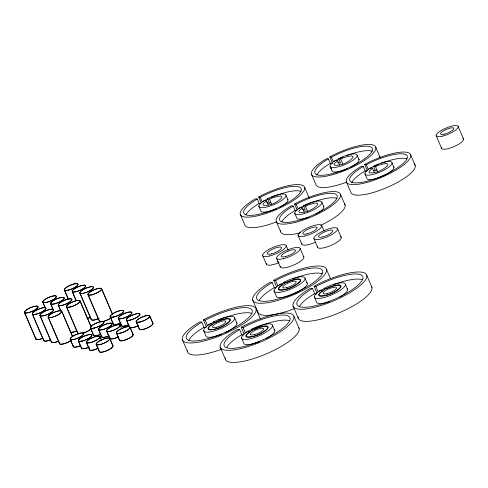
<?xml version="1.0" encoding="UTF-8"?>
<svg xmlns="http://www.w3.org/2000/svg" width="488" height="488" viewBox="0 0 488 488"><rect width="100%" height="100%" fill="white"/><g stroke="black" fill="none" stroke-linecap="round" stroke-linejoin="round"><path stroke-width="0.73" d="M268.357 205.241L266.576 200.843L263.483 203.398L262.971 204.576L263.489 205.356C270.139 205.924 277.416 202.618 281.832 197.683L281.832 196.694L280.814 196.152L278.892 196.121L273.243 197.542L269.553 199.153L267.54 198.762L269.455 203.228L270.7 202.636M339.502 165.121L337.72 160.729L334.634 163.279L334.121 164.462L334.634 165.243C341.283 165.81 348.56 162.504 352.983 157.569L352.983 156.581L351.964 156.038L350.042 156.001L344.394 157.429L340.697 159.039L338.684 158.649L340.6 163.114L337.696 162.547M304.256 212.243L302.475 207.851L299.382 210.401L298.869 211.585L299.388 212.365C306.037 212.933 313.314 209.626 317.737 204.692L317.731 203.697L316.718 203.161L314.797 203.124L309.148 204.551L305.451 206.162L303.438 205.771L305.354 210.236L302.444 209.669M374.375 172.709L372.594 168.317L369.501 170.867L368.989 172.05L369.507 172.831C376.156 173.399 383.428 170.092 387.85 165.157L387.85 164.169L386.832 163.626L384.91 163.596L379.261 165.017L375.565 166.628L373.552 166.237L375.467 170.702L376.712 170.111M261.208 202.965L258.658 197.03L260.135 196.2A34.892 9.498 -23.2 0 1 304.695 188.874A34.892 9.498 -23.2 0 1 256.548 216.025A34.892 9.498 -23.2 0 1 254.199 199.543L255.675 198.714L257.286 199.031L259.195 203.496L260.653 203.777M332.639 163.511L329.809 156.916L331.279 156.081A34.892 9.498 -23.2 0 1 375.845 148.761A34.892 9.498 -23.2 0 1 327.692 175.906A34.892 9.498 -23.2 0 1 325.35 159.43L326.82 158.6L328.43 158.911L330.345 163.382L331.797 163.663M257.286 199.031L256.121 199.684A31.22 8.503 -23.2 0 0 258.225 214.427A31.22 8.503 -23.2 0 0 301.303 190.137A31.22 8.503 -23.2 0 0 261.434 196.688L260.269 197.341L258.658 197.03M328.43 158.911L327.271 159.57A31.22 8.503 -23.2 0 0 329.37 174.314A31.22 8.503 -23.2 0 0 372.448 150.023A31.22 8.503 -23.2 0 0 332.578 156.575L331.419 157.227L329.809 156.916M259.195 203.496L258.036 204.149A31.22 8.503 -23.2 0 0 245.976 214.763M330.345 163.382L329.186 164.035A31.22 8.503 -23.2 0 0 316.889 175.216M297.107 209.974L294.563 204.039L296.033 203.203A34.892 9.498 -23.2 0 1 340.594 195.883A34.892 9.498 -23.2 0 1 292.446 223.028A34.892 9.498 -23.2 0 1 290.098 206.552L291.574 205.722L293.184 206.034L295.1 210.499L296.551 210.786M367.22 170.44L364.676 164.505L366.152 163.669A34.892 9.498 -23.2 0 1 410.713 156.349A34.892 9.498 -23.2 0 1 362.566 183.494A34.892 9.498 -23.2 0 1 360.217 167.018L361.687 166.188L363.298 166.499L365.213 170.971L366.665 171.251M293.184 206.034L292.019 206.692A31.22 8.503 -23.2 0 0 294.124 221.436A31.22 8.503 -23.2 0 0 337.202 197.146A31.22 8.503 -23.2 0 0 297.332 203.697L296.173 204.35L294.563 204.039M363.298 166.499L362.139 167.158A31.22 8.503 -23.2 0 0 364.237 181.902A31.22 8.503 -23.2 0 0 407.321 157.612A31.22 8.503 -23.2 0 0 367.452 164.163L366.287 164.816L364.676 164.505M295.1 210.499L293.935 211.158A31.22 8.503 -23.2 0 0 281.881 221.772M365.213 170.971L364.054 171.624A31.22 8.503 -23.2 0 0 351.756 182.805M206.57 327.314L203.404 319.927L205.088 318.975A39.967 10.882 -23.2 0 1 256.127 310.588A39.967 10.882 -23.2 0 1 200.983 341.679A39.967 10.882 -23.2 0 1 198.293 322.806L199.982 321.854L201.825 322.214L204.014 327.332L205.405 327.6M276.629 286.981L273.75 280.258L275.439 279.307A39.967 10.882 -23.2 0 1 326.478 270.919A39.967 10.882 -23.2 0 1 271.328 302.017A39.967 10.882 -23.2 0 1 268.644 283.144L270.328 282.192L272.176 282.552L274.366 287.664L275.757 287.938M201.825 322.214L200.495 322.965A35.758 9.736 -23.2 0 0 202.898 339.849A35.758 9.736 -23.2 0 0 252.241 312.033A35.758 9.736 -23.2 0 0 206.576 319.536L205.247 320.287L203.404 319.927M272.176 282.552L270.846 283.302A35.758 9.736 -23.2 0 0 273.25 300.187A35.758 9.736 -23.2 0 0 322.592 272.365A35.758 9.736 -23.2 0 0 276.928 279.868L275.598 280.618L273.75 280.258M204.014 327.332L202.685 328.082A35.758 9.736 -23.2 0 0 188.813 340.374M274.366 287.664L273.036 288.414A35.758 9.736 -23.2 0 0 259.165 300.706M244.122 334.03L241.237 327.308L242.926 326.356A39.967 10.882 -23.2 0 1 293.965 317.975A39.967 10.882 -23.2 0 1 238.815 349.066A39.967 10.882 -23.2 0 1 236.131 330.193L237.815 329.241L239.663 329.601L241.853 334.719L243.244 334.988M316.95 292.965L314.071 286.249L315.76 285.297A39.967 10.882 -23.2 0 1 366.799 276.909A39.967 10.882 -23.2 0 1 311.649 308.001A39.967 10.882 -23.2 0 1 308.959 289.128L310.649 288.176L312.491 288.536L314.687 293.654L316.767 294.057M239.663 329.601L238.333 330.352A35.758 9.736 -23.2 0 0 240.736 347.236A35.758 9.736 -23.2 0 0 290.079 319.414A35.758 9.736 -23.2 0 0 244.415 326.923L243.085 327.668L241.237 327.308M312.491 288.536L311.161 289.286A35.758 9.736 -23.2 0 0 313.57 306.171A35.758 9.736 -23.2 0 0 362.913 278.355A35.758 9.736 -23.2 0 0 317.243 285.858L315.919 286.608L314.071 286.249M241.853 334.719L240.523 335.463A35.758 9.736 -23.2 0 0 226.652 347.755M314.687 293.654L313.357 294.404A35.758 9.736 -23.2 0 0 299.486 306.696M283.918 282.247L286.224 282.692L290.458 280.85L296.93 279.215L299.132 279.252L300.291 279.874L300.297 281.015C295.234 286.663 286.895 290.445 279.282 289.799L278.691 288.908L279.276 287.554L282.814 284.626L280.496 284.175L277.776 286.029A16.83 4.581 -23.2 0 0 283.077 291.684A16.83 4.581 -23.2 0 0 304.969 279.343A16.83 4.581 -23.2 0 0 287.481 280.551L283.918 282.247L284.467 283.522M213.573 321.909L215.873 322.361L220.106 320.512L226.578 318.884L228.78 318.92L229.946 319.542L229.946 320.677C224.883 326.332 216.55 330.114 208.931 329.461L208.339 328.57L208.925 327.216L212.469 324.294L210.145 323.837L207.424 325.691A16.83 4.581 -23.2 0 0 212.731 331.352A16.83 4.581 -23.2 0 0 234.618 319.012A16.83 4.581 -23.2 0 0 217.136 320.22L213.573 321.909L214.116 323.19M324.239 288.231L326.545 288.683L330.779 286.834L337.245 285.206L339.447 285.242L340.612 285.864L340.612 286.999C335.549 292.647 327.216 296.436 319.603 295.783L319.012 294.892L319.597 293.538L323.135 290.616L320.817 290.159L318.091 292.013A16.83 4.581 -23.2 0 0 323.398 297.674A16.83 4.581 -23.2 0 0 345.29 285.334A16.83 4.581 -23.2 0 0 327.802 286.541L324.239 288.231L324.788 289.512M251.405 329.296L253.711 329.748L257.945 327.899L264.417 326.271L266.619 326.307L267.784 326.923L267.784 328.064C262.721 333.713 254.388 337.501 246.769 336.848L246.178 335.957L246.763 334.603L250.307 331.675L247.983 331.224L245.263 333.078A16.83 4.581 -23.2 0 0 250.57 338.739A16.83 4.581 -23.2 0 0 272.457 326.393A16.83 4.581 -23.2 0 0 254.974 327.607L251.405 329.296L251.954 330.577M338.684 158.649L341.795 157.173A14.689 4.002 -23.2 0 1 357.064 156.117A14.689 4.002 -23.2 0 1 337.952 166.89A14.689 4.002 -23.2 0 1 333.322 161.949L335.695 160.332L337.72 160.729M267.54 198.762L270.651 197.286A14.689 4.002 -23.2 0 1 285.913 196.231A14.689 4.002 -23.2 0 1 266.802 207.004A14.689 4.002 -23.2 0 1 262.172 202.062L264.551 200.446L266.576 200.843M373.552 166.237L376.663 164.761A14.689 4.002 -23.2 0 1 391.931 163.706A14.689 4.002 -23.2 0 1 372.82 174.478A14.689 4.002 -23.2 0 1 368.19 169.537L370.569 167.921L372.594 168.317M303.438 205.771L306.549 204.295A14.689 4.002 -23.2 0 1 321.818 203.24A14.689 4.002 -23.2 0 1 302.706 214.012A14.689 4.002 -23.2 0 1 298.07 209.071L300.449 207.455L302.475 207.851M373.29 170.275L375.467 170.702M266.546 202.66L269.455 203.228M458.165 126.496L463.551 139.062M436.199 135.762L441.585 148.321M410.676 154.934L415.203 165.487M392.077 162.949L393.993 167.421M375.809 147.346L380.329 157.899A34.892 9.498 -23.2 0 0 379.67 156.739M366.287 164.816L368.202 169.281L369.361 168.628A31.22 8.503 -23.2 0 1 378.493 164.377M357.21 155.361L359.125 159.832M364.89 173.71L366.805 178.181A14.689 4.002 -23.2 0 0 382.22 176.369A14.689 4.002 -23.2 0 0 393.554 166.56M346.291 181.731L350.817 192.29A34.892 9.498 -23.2 0 0 388.869 186.691A34.892 9.498 -23.2 0 0 413.976 163.858M331.419 157.227L333.335 161.693L334.493 161.04A31.22 8.503 -23.2 0 1 342.948 157.069M330.779 167.835L331.346 169.153M330.022 166.121L331.938 170.586A14.689 4.002 -23.2 0 0 347.346 168.781M340.557 194.462L345.083 205.021M366.756 275.281L371.941 287.377M337.501 228.774A12.779 3.477 -23.2 0 1 320.653 239.077A12.779 3.477 -23.2 0 1 318.987 233.234A12.779 3.477 -23.2 0 1 337.501 228.774L341.179 237.351M311.423 174.143L315.95 184.702A34.892 9.498 -23.2 0 0 346.596 182.158M321.964 202.483L323.873 206.955M321.702 225.651L323.971 230.952M304.658 187.459L309.185 198.012M345.455 284.474L347.651 289.585M313.943 238.662L317.633 247.282M326.441 269.297L330.467 278.703M296.173 204.35L298.089 208.815L299.248 208.162A31.22 8.503 -23.2 0 1 336.982 198.372M294.776 213.244L296.686 217.709A14.689 4.002 -23.2 0 0 308.825 217.203M286.06 195.481L287.975 199.946M298.156 235.576L301.846 244.195M300.144 248.392L303.841 257.005M315.919 286.608L318.109 291.72L319.439 290.97A35.758 9.736 -23.2 0 1 324.721 288.371M314.315 296.796L316.505 301.907A16.83 4.581 -23.2 0 0 329.79 301.541M305.14 278.483L307.33 283.601M276.178 221.265L280.704 231.824M286.2 245.665L288.188 250.307M260.269 197.341L262.184 201.812L263.349 201.154A31.22 8.503 -23.2 0 1 268.485 198.64M258.872 206.235L260.787 210.706A14.689 4.002 -23.2 0 0 276.202 208.894M276.598 258.317L280.295 266.936M293.014 305.982L298.199 318.072M293.928 316.346L299.107 328.442M275.598 280.618L277.788 285.736L279.118 284.986A35.758 9.736 -23.2 0 1 285.077 282.07M262.654 255.596L266.35 264.215M273.994 290.805L276.19 295.923A16.83 4.581 -23.2 0 0 293.843 293.855A16.83 4.581 -23.2 0 0 306.83 282.613M240.279 214.256L244.799 224.816A34.892 9.498 -23.2 0 0 276.123 222.016M272.627 325.533L274.817 330.65M252.692 299.992L257.877 312.088M256.09 308.959L260.409 319.036M243.085 327.668L245.275 332.785L246.605 332.035A35.758 9.736 -23.2 0 1 289.829 320.823M234.789 318.152L236.979 323.263M241.481 337.861L243.677 342.972A16.83 4.581 -23.2 0 0 259.457 341.679M220.179 347.047L225.364 359.137M205.247 320.287L207.437 325.398L208.766 324.648A35.758 9.736 -23.2 0 1 214.049 322.05M203.649 330.474L205.838 335.585A16.83 4.581 -23.2 0 0 221.619 334.298M182.347 339.66L187.526 351.75M149.779 315.919L152.951 323.312M149.7 315.992L152.866 323.385M136.256 321.769L139.422 329.162M136.14 321.848L139.312 329.241M129.997 327.076L133.169 334.469M129.912 327.143L133.084 334.536M126.471 319.86L129.643 327.253M126.362 319.939L129.527 327.332M118.413 318.286L121.579 325.679M118.297 318.365L121.469 325.758M120.219 325.167L121.658 328.528M101.626 288.713L112.435 313.943M101.541 288.786L112.35 314.01M110.221 316.688L113.387 324.081M110.105 316.767L113.277 324.16M116.473 332.926L119.639 340.319M116.358 332.999L119.529 340.398M106.689 331.016L112.978 345.852M106.573 331.09L112.893 345.919M88.096 294.563L99.509 321.195M87.98 294.642L99.399 321.275M98.625 329.443L101.797 336.836M98.515 329.522L101.681 336.915M100.028 336.549L101.754 340.581M99.942 336.616L101.669 340.648M79.941 292.971L91.354 319.603M79.831 293.05L91.244 319.683M80.056 300.876L91.171 326.801M79.971 300.944L91.085 326.875M90.433 327.845L93.604 335.238M90.323 327.918L93.489 335.311M96.282 344.308L99.448 351.702M96.166 344.388L99.338 351.781M72.291 291.482L76.195 300.59M72.181 291.556L76.085 300.669M64.453 289.951L68.357 299.059M64.337 290.024L68.241 299.138M86.498 342.399L89.67 349.792M86.388 342.478L89.554 349.872M66.533 306.726L77.946 333.353M66.417 306.799L77.83 333.432M78.44 340.825L81.606 348.219M78.324 340.905L81.496 348.298M61.744 311.198L72.559 336.427M61.659 311.271L72.474 336.494M58.377 305.134L61.079 311.442M58.261 305.207L60.665 310.813M70.242 339.227L73.413 346.62M70.132 339.3L73.298 346.7M50.728 303.64L53.729 310.649M50.612 303.719L53.619 310.722M42.883 302.109L45.585 308.416M42.773 302.188L45.475 308.495M48.214 317.048L59.627 343.68M48.105 317.127L59.518 343.759M40.059 315.455L51.478 342.088M39.949 315.535L51.362 342.167M32.415 313.967L43.828 340.594M32.3 314.04L43.713 340.673M24.571 312.436L35.984 339.062M24.455 312.509L35.874 339.142M375.565 166.628L377.889 172.343M340.697 159.039L342.741 164.072M305.451 206.162L307.769 211.877M269.553 199.153L271.59 204.185M381.177 163.309A31.22 8.503 -23.2 0 1 407.096 158.838M344.418 203.862A34.892 9.498 -23.2 0 1 320.732 225.316M300.334 232.794A34.892 9.498 -23.2 0 1 280.667 230.403M323.44 206.089A14.689 4.002 -23.2 0 1 315.876 214.079M271.133 197.469A31.22 8.503 -23.2 0 1 301.084 191.363M287.536 199.086A14.689 4.002 -23.2 0 1 279.972 207.077M346.309 155.721A31.22 8.503 -23.2 0 1 372.228 151.249M358.686 158.966A14.689 4.002 -23.2 0 1 350.518 167.274M50.856 339.77A7.436 2.025 -23.2 0 1 43.737 340.02M50.758 339.776A7.314 1.995 -23.2 0 1 43.865 339.983M58.505 341.264A7.436 2.025 -23.2 0 1 51.539 341.234M59.011 341.014A7.314 1.995 -23.2 0 1 51.508 341.478M70.852 340.679A7.436 2.025 -23.2 0 1 62.684 344.077A7.436 2.025 -23.2 0 1 59.695 342.826M71.224 340.38A7.314 1.995 -23.2 0 1 63.031 343.967A7.314 1.995 -23.2 0 1 59.804 342.808M43.011 338.239A7.436 2.025 -23.2 0 1 35.898 338.489M42.913 338.245A7.314 1.995 -23.2 0 1 36.02 338.452M82.862 333.28A7.436 2.025 -23.2 0 0 91.079 328.735A7.314 1.995 -23.2 0 1 82.948 333.219M78.733 333.902A7.436 2.025 -23.2 0 1 77.854 332.779M78.714 333.822A7.314 1.995 -23.2 0 1 77.976 332.743M76.817 330.937A7.436 2.025 -23.2 0 1 70.577 332.31M76.72 330.943A7.314 1.995 -23.2 0 1 70.559 332.23M90.731 317.285A7.436 2.025 -23.2 0 1 87.309 318.389M90.634 317.291A7.314 1.995 -23.2 0 1 86.821 318.45M99.076 318.481A7.436 2.025 -23.2 0 1 91.268 319.03M98.893 318.53A7.314 1.995 -23.2 0 1 91.39 318.993M111.197 317.871A7.436 2.025 -23.2 0 1 103.157 321.464A7.436 2.025 -23.2 0 1 99.424 320.622M111.099 317.895A7.314 1.995 -23.2 0 1 103.206 321.415A7.314 1.995 -23.2 0 1 99.546 320.585M89.334 347.096A7.436 2.025 -23.2 0 1 81.667 347.365M89.145 347.145A7.314 1.995 -23.2 0 1 81.777 347.346M98.07 348.365A7.436 2.025 -23.2 0 1 89.578 349.219M98.411 348.164A7.314 1.995 -23.2 0 1 89.701 349.182M112.374 345.443A7.436 2.025 -23.2 0 1 107.128 350.604A7.436 2.025 -23.2 0 1 99.363 351.128M112.411 345.535A7.314 1.995 -23.2 0 1 106.988 350.628A7.314 1.995 -23.2 0 1 99.485 351.092M80.441 345.791A7.436 2.025 -23.2 0 1 73.475 345.766M80.947 345.547A7.314 1.995 -23.2 0 1 73.45 346.01M100.632 334.408A7.436 2.025 -23.2 0 1 93.513 334.664M100.534 334.414A7.314 1.995 -23.2 0 1 93.635 334.628M132.565 334.06A7.436 2.025 -23.2 0 1 126.965 339.367A7.436 2.025 -23.2 0 1 119.7 339.465M132.596 334.152A7.314 1.995 -23.2 0 1 126.843 339.386A7.314 1.995 -23.2 0 1 119.81 339.447M118.261 336.982A7.436 2.025 -23.2 0 1 109.922 337.556M118.602 336.781A7.314 1.995 -23.2 0 1 111.904 338.904A7.314 1.995 -23.2 0 1 110.032 337.537M108.824 336.012A7.436 2.025 -23.2 0 1 101.711 336.262M109.33 335.762A7.314 1.995 -23.2 0 1 101.76 336.458M128.606 324.855A7.436 2.025 -23.2 0 1 121.64 324.825M128.509 324.862A7.314 1.995 -23.2 0 1 121.75 324.807M138.043 325.825A7.436 2.025 -23.2 0 1 130.131 327.741M129.472 327.161A7.436 2.025 -23.2 0 1 129.479 326.936M138.391 325.624A7.314 1.995 -23.2 0 1 129.607 326.875M152.604 323.001A7.436 2.025 -23.2 0 1 146.772 328.204A7.436 2.025 -23.2 0 1 139.336 328.589M152.604 323.099A7.314 1.995 -23.2 0 1 146.638 328.229A7.314 1.995 -23.2 0 1 139.458 328.552M121.109 322.958A7.436 2.025 -23.2 0 1 113.448 323.227M120.926 323.007A7.314 1.995 -23.2 0 1 113.423 323.471M371.435 286.352A39.967 10.882 -23.2 0 1 337.94 313.326A39.967 10.882 -23.2 0 1 298.101 316.883M333.658 284.62A35.758 9.736 -23.2 0 1 362.657 279.758M347.145 288.597A16.83 4.581 -23.2 0 1 339.831 297.009M298.607 327.418A39.967 10.882 -23.2 0 1 265.112 354.386A39.967 10.882 -23.2 0 1 225.267 357.948M274.317 329.662A16.83 4.581 -23.2 0 1 266.332 338.446M221.302 349.335A39.967 10.882 -23.2 0 1 187.429 350.561M218.838 319.945A35.758 9.736 -23.2 0 1 251.991 313.436M236.479 322.281A16.83 4.581 -23.2 0 1 225.34 332.682M293.752 308.886A39.967 10.882 -23.2 0 1 257.78 310.893M292.654 278.892A35.758 9.736 -23.2 0 1 322.342 273.768M340.41 236.631A12.779 3.477 -23.2 0 1 331.023 245.409A12.779 3.477 -23.2 0 1 317.645 246.538M315.705 242.121A12.779 3.477 -23.2 0 1 301.858 243.457M279.081 262.623A12.779 3.477 -23.2 0 1 266.356 263.471M278.203 261.495A7.747 2.111 -23.2 0 1 277.519 261.757M303.451 256.493A12.779 3.477 -23.2 0 1 293.093 265.32A12.779 3.477 -23.2 0 1 280.301 266.198M462.831 138.385A11.919 3.245 -23.2 0 1 454.072 146.577A11.919 3.245 -23.2 0 1 441.591 147.632M35.959 314.26A7.436 2.025 -23.2 0 0 45.994 308.288A7.436 2.025 -23.2 0 0 35.404 310.691A7.436 2.025 -23.2 0 0 35.959 314.26M35.929 314.223A7.314 1.995 -23.2 0 0 45.902 308.361A7.314 1.995 -23.2 0 0 35.569 310.642A7.314 1.995 -23.2 0 0 35.929 314.223M43.609 315.754A7.436 2.025 -23.2 0 0 53.643 309.776A7.436 2.025 -23.2 0 0 43.054 312.186A7.436 2.025 -23.2 0 0 43.609 315.754A7.314 1.995 -23.2 0 0 53.552 309.849A7.314 1.995 -23.2 0 0 43.218 312.131A7.314 1.995 -23.2 0 0 43.578 315.718M51.765 317.346A7.436 2.025 -23.2 0 0 61.799 311.368A7.436 2.025 -23.2 0 0 51.209 313.778A7.436 2.025 -23.2 0 0 51.765 317.346M51.734 317.31A7.314 1.995 -23.2 0 0 61.708 311.442A7.314 1.995 -23.2 0 0 51.374 313.723A7.314 1.995 -23.2 0 0 51.734 317.31M28.115 312.729A7.436 2.025 -23.2 0 0 38.155 306.757A7.436 2.025 -23.2 0 0 27.566 309.16A7.436 2.025 -23.2 0 0 28.115 312.729M28.09 312.692A7.314 1.995 -23.2 0 0 38.058 306.83A7.314 1.995 -23.2 0 0 27.731 309.111A7.314 1.995 -23.2 0 0 28.09 312.692M46.433 302.401A7.436 2.025 -23.2 0 0 56.468 296.429A7.436 2.025 -23.2 0 0 45.878 298.833A7.436 2.025 -23.2 0 0 46.433 302.401M46.403 302.371A7.314 1.995 -23.2 0 0 56.37 296.503A7.314 1.995 -23.2 0 0 46.043 298.784A7.314 1.995 -23.2 0 0 46.403 302.371M70.077 307.019A7.436 2.025 -23.2 0 0 80.111 301.047A7.436 2.025 -23.2 0 0 69.522 303.451A7.436 2.025 -23.2 0 0 70.077 307.019A7.314 1.995 -23.2 0 0 80.02 301.12A7.314 1.995 -23.2 0 0 69.686 303.402A7.314 1.995 -23.2 0 0 70.046 306.983M61.921 305.427A7.436 2.025 -23.2 0 0 71.956 299.455A7.436 2.025 -23.2 0 0 61.366 301.858A7.436 2.025 -23.2 0 0 61.921 305.427M61.891 305.39A7.314 1.995 -23.2 0 0 71.864 299.528A7.314 1.995 -23.2 0 0 61.531 301.81A7.314 1.995 -23.2 0 0 61.891 305.39M54.272 303.933A7.436 2.025 -23.2 0 0 64.312 297.961A7.436 2.025 -23.2 0 0 53.717 300.364A7.436 2.025 -23.2 0 0 54.272 303.933M54.247 303.902A7.314 1.995 -23.2 0 0 64.215 298.034A7.314 1.995 -23.2 0 0 53.887 300.315A7.314 1.995 -23.2 0 0 54.247 303.902M75.841 291.775A7.436 2.025 -23.2 0 0 85.876 285.797A7.436 2.025 -23.2 0 0 75.286 288.207A7.436 2.025 -23.2 0 0 75.841 291.775M75.811 291.739A7.314 1.995 -23.2 0 0 85.784 285.876A7.314 1.995 -23.2 0 0 75.451 288.152A7.314 1.995 -23.2 0 0 75.811 291.739M83.491 293.27A7.436 2.025 -23.2 0 0 93.525 287.292A7.436 2.025 -23.2 0 0 82.936 289.701A7.436 2.025 -23.2 0 0 83.491 293.27A7.314 1.995 -23.2 0 0 93.428 287.365A7.314 1.995 -23.2 0 0 83.1 289.646A7.314 1.995 -23.2 0 0 83.46 293.233M91.64 294.862A7.436 2.025 -23.2 0 0 101.681 288.884A7.436 2.025 -23.2 0 0 91.091 291.293A7.436 2.025 -23.2 0 0 91.64 294.862M91.616 294.825A7.314 1.995 -23.2 0 0 101.583 288.957A7.314 1.995 -23.2 0 0 91.256 291.238A7.314 1.995 -23.2 0 0 91.616 294.825M81.984 341.118A7.436 2.025 -23.2 0 0 92.018 335.146A7.436 2.025 -23.2 0 0 81.429 337.55A7.436 2.025 -23.2 0 0 81.984 341.118M81.953 341.088A7.314 1.995 -23.2 0 0 91.927 335.219A7.314 1.995 -23.2 0 0 81.594 337.501A7.314 1.995 -23.2 0 0 81.953 341.088M90.048 342.692A7.436 2.025 -23.2 0 0 100.083 336.72A7.436 2.025 -23.2 0 0 89.493 339.123A7.436 2.025 -23.2 0 0 90.048 342.692A7.314 1.995 -23.2 0 0 99.985 336.793A7.314 1.995 -23.2 0 0 89.658 339.075A7.314 1.995 -23.2 0 0 90.018 342.661M99.826 344.601A7.436 2.025 -23.2 0 0 109.861 338.629A7.436 2.025 -23.2 0 0 99.271 341.033A7.436 2.025 -23.2 0 0 99.826 344.601A7.314 1.995 -23.2 0 0 109.769 338.702A7.314 1.995 -23.2 0 0 99.436 340.984A7.314 1.995 -23.2 0 0 99.796 344.571M73.792 339.52A7.436 2.025 -23.2 0 0 83.826 333.548A7.436 2.025 -23.2 0 0 73.237 335.951A7.436 2.025 -23.2 0 0 73.792 339.52M73.761 339.483A7.314 1.995 -23.2 0 0 83.735 333.621A7.314 1.995 -23.2 0 0 73.401 335.903A7.314 1.995 -23.2 0 0 73.761 339.483M93.983 328.137A7.436 2.025 -23.2 0 0 104.017 322.165A7.436 2.025 -23.2 0 0 93.428 324.569A7.436 2.025 -23.2 0 0 93.983 328.137M93.952 328.101A7.314 1.995 -23.2 0 0 103.926 322.239A7.314 1.995 -23.2 0 0 93.592 324.52A7.314 1.995 -23.2 0 0 93.952 328.101M120.017 333.219A7.436 2.025 -23.2 0 0 130.052 327.247A7.436 2.025 -23.2 0 0 119.462 329.65A7.436 2.025 -23.2 0 0 120.017 333.219A7.314 1.995 -23.2 0 0 129.96 327.32A7.314 1.995 -23.2 0 0 119.627 329.601A7.314 1.995 -23.2 0 0 119.987 333.188M110.233 331.309A7.436 2.025 -23.2 0 0 120.274 325.337A7.436 2.025 -23.2 0 0 109.678 327.741A7.436 2.025 -23.2 0 0 110.233 331.309M110.209 331.279A7.314 1.995 -23.2 0 0 120.176 325.411A7.314 1.995 -23.2 0 0 109.849 327.692A7.314 1.995 -23.2 0 0 110.209 331.279M102.175 329.735A7.436 2.025 -23.2 0 0 112.209 323.764A7.436 2.025 -23.2 0 0 101.62 326.167A7.436 2.025 -23.2 0 0 102.175 329.735A7.314 1.995 -23.2 0 0 112.118 323.837A7.314 1.995 -23.2 0 0 101.785 326.118A7.314 1.995 -23.2 0 0 102.144 329.705M121.957 318.579A7.436 2.025 -23.2 0 0 131.992 312.607A7.436 2.025 -23.2 0 0 121.402 315.01A7.436 2.025 -23.2 0 0 121.957 318.579A7.314 1.995 -23.2 0 0 131.9 312.68A7.314 1.995 -23.2 0 0 121.567 314.961A7.314 1.995 -23.2 0 0 121.927 318.548M130.022 320.152A7.436 2.025 -23.2 0 0 140.056 314.18A7.436 2.025 -23.2 0 0 129.466 316.584A7.436 2.025 -23.2 0 0 130.022 320.152M129.991 320.122A7.314 1.995 -23.2 0 0 139.964 314.254A7.314 1.995 -23.2 0 0 129.631 316.535A7.314 1.995 -23.2 0 0 129.991 320.122M139.8 322.062A7.436 2.025 -23.2 0 0 149.834 316.09A7.436 2.025 -23.2 0 0 139.245 318.493A7.436 2.025 -23.2 0 0 139.8 322.062M139.775 322.031A7.314 1.995 -23.2 0 0 149.743 316.163A7.314 1.995 -23.2 0 0 139.409 318.444A7.314 1.995 -23.2 0 0 139.775 322.031M113.765 316.98A7.436 2.025 -23.2 0 0 123.799 311.009A7.436 2.025 -23.2 0 0 113.21 313.412A7.436 2.025 -23.2 0 0 113.765 316.98A7.314 1.995 -23.2 0 0 123.708 311.082A7.314 1.995 -23.2 0 0 113.375 313.363A7.314 1.995 -23.2 0 0 113.734 316.95M67.997 290.244A7.436 2.025 -23.2 0 0 78.031 284.272A7.436 2.025 -23.2 0 0 67.442 286.676A7.436 2.025 -23.2 0 0 67.997 290.244M67.966 290.207A7.314 1.995 -23.2 0 0 77.94 284.345A7.314 1.995 -23.2 0 0 67.606 286.627A7.314 1.995 -23.2 0 0 67.966 290.207M325.045 295.643A12.078 3.288 -23.2 0 0 340.972 285.907A12.078 3.288 -23.2 0 0 323.477 290.122A12.078 3.288 -23.2 0 0 325.045 295.643M327.106 293.593A7.32 1.995 -23.2 0 0 336.567 287.682A7.32 1.995 -23.2 0 0 325.819 290.39A7.32 1.995 -23.2 0 0 327.106 293.593M252.217 336.708A12.078 3.288 -23.2 0 0 268.144 326.972A12.078 3.288 -23.2 0 0 250.643 331.187A12.078 3.288 -23.2 0 0 252.217 336.708M254.272 334.658A7.32 1.995 -23.2 0 0 263.733 328.747A7.32 1.995 -23.2 0 0 252.991 331.456A7.32 1.995 -23.2 0 0 254.272 334.658M214.378 329.321A12.078 3.288 -23.2 0 0 230.305 319.585A12.078 3.288 -23.2 0 0 212.805 323.8A12.078 3.288 -23.2 0 0 214.378 329.321M216.44 327.277A7.32 1.995 -23.2 0 0 225.901 321.36A7.32 1.995 -23.2 0 0 215.153 324.069A7.32 1.995 -23.2 0 0 216.44 327.277M284.73 289.652A12.078 3.288 -23.2 0 0 300.651 279.917A12.078 3.288 -23.2 0 0 283.156 284.132A12.078 3.288 -23.2 0 0 284.73 289.652M286.785 287.609A7.32 1.995 -23.2 0 0 296.246 281.698A7.32 1.995 -23.2 0 0 285.504 284.4A7.32 1.995 -23.2 0 0 286.785 287.609M322.83 236.912A7.747 2.111 -23.2 0 0 332.84 230.659A7.747 2.111 -23.2 0 0 321.47 233.52A7.747 2.111 -23.2 0 0 322.83 236.912M304.866 235.997A12.779 3.477 -23.2 0 0 321.714 225.694A12.779 3.477 -23.2 0 0 303.2 230.153A12.779 3.477 -23.2 0 0 304.866 235.997M307.043 233.831A7.747 2.111 -23.2 0 0 317.054 227.573A7.747 2.111 -23.2 0 0 305.683 230.44A7.747 2.111 -23.2 0 0 307.043 233.831M269.364 256.011A12.779 3.477 -23.2 0 0 286.212 245.714A12.779 3.477 -23.2 0 0 267.705 250.167A12.779 3.477 -23.2 0 0 269.364 256.011M271.541 253.845A7.747 2.111 -23.2 0 0 281.552 247.593A7.747 2.111 -23.2 0 0 270.181 250.454A7.747 2.111 -23.2 0 0 271.541 253.845M283.308 258.731A12.779 3.477 -23.2 0 0 300.163 248.435A12.779 3.477 -23.2 0 0 281.649 252.894A12.779 3.477 -23.2 0 0 283.308 258.731M285.492 256.572A7.747 2.111 -23.2 0 0 295.502 250.314A7.747 2.111 -23.2 0 0 284.132 253.174A7.747 2.111 -23.2 0 0 285.492 256.572M442.464 136.146A11.919 3.245 -23.2 0 0 458.177 126.538A11.919 3.245 -23.2 0 0 440.908 130.699A11.919 3.245 -23.2 0 0 442.464 136.146M444.495 134.127A7.228 1.97 -23.2 0 0 453.834 128.295A7.228 1.97 -23.2 0 0 443.226 130.961A7.228 1.97 -23.2 0 0 444.495 134.127"/></g></svg>
